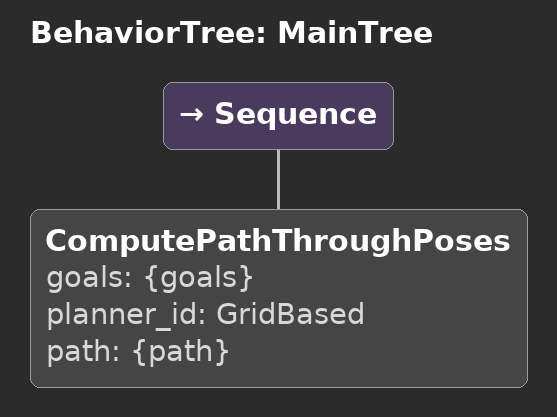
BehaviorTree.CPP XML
<?xml version="1.0" encoding="UTF-8"?>
<root BTCPP_format="3" main_tree_to_execute="MainTree">
  <BehaviorTree ID="MainTree">
    <Sequence>
      <ComputePathThroughPoses goals="{goals}"
                               planner_id="GridBased"
                               path="{path}"/>
    </Sequence>
  </BehaviorTree>

</root>
